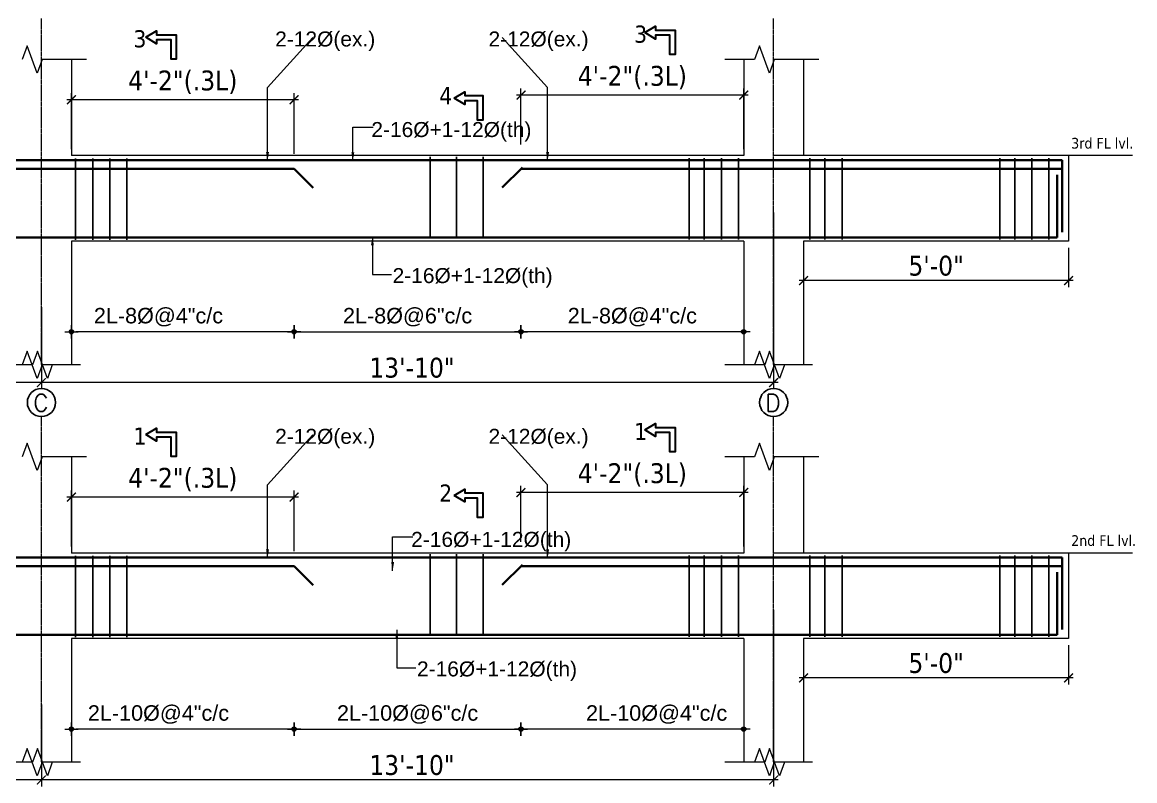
# Model space of a CAD drawing. Header units: inches. Extents: x 130993 to 274375, y -5108 to 103559.
# Drawn here: x 147670 to 148174, y 49674 to 50018 of the extents above; entities that cross this region are included whole.
import ezdxf

# ---------------------------------------------------------------- set-up
doc = ezdxf.new("R2010")
doc.units = ezdxf.units.IN
doc.header["$MEASUREMENT"] = 0
doc.header["$PDMODE"] = 2
doc.header["$PDSIZE"] = -3
doc.linetypes.add('CENTER2', pattern=[1.125, 0.75, -0.125, 0.125, -0.125])
for name, color, linetype, lineweight in [('Cen line', 5, 'CENTER2', 9), ('DIM', 5, 'Continuous', 9), ('DIMENSION', 142, 'Continuous', 20), ('HATCH', 9, 'Continuous', 9), ('LINE', 1, 'Continuous', 15), ('PLAN Stairs', 156, 'Continuous', 25), ('REN-1', 7, 'Continuous', 35), ('TEXT', 181, 'Continuous', 13), ('wall', 1, 'Continuous', 30)]:
    doc.layers.add(name, color=color, linetype=linetype, lineweight=lineweight)
doc.layers.add('STIRRUPS', color=7, linetype='Continuous')
doc.layers.add('T-TEXT', color=1, linetype='Continuous')
doc.styles.add('Arial', font='arial.ttf', dxfattribs={"width": 0.8, "height": 200})
doc.styles.add('ramon', font='arial.ttf', dxfattribs={"height": 7})
doc.styles.get("Standard").update_dxf_attribs({"font": 'txt.shx', "height": 6})
doc.styles.add('TAHOMA', font='tahoma.ttf', dxfattribs={"height": 9})
doc.dimstyles.new('1-2', dxfattribs={"dimscale": 0, "dimtxt": 8, "dimasz": 4, "dimexe": 3, "dimexo": 3, "dimgap": 3, "dimtad": 1, "dimdec": 0, "dimlfac": 0.25, "dimzin": 3, "dimdsep": 46, "dimlunit": 4, "dimtxsty": 'TAHOMA', "dimblk1": 'ARCHTICK', "dimblk2": 'ARCHTICK', "dimsah": 1, "dimcen": 0, "dimdle": 2, "dimclrd": 6, "dimclre": 6, "dimclrt": 7, "dimadec": 0, "dimazin": 0, "dimtfac": 0.333333, "dimtdec": 0, "dimtix": 1, "dimtofl": 0, "dimtmove": 0, "dimatfit": 2, "dimfxl": 1, "dimtolj": 1, "dimtzin": 0, "dimlwd": -1, "dimlwe": -1, "dimarcsym": 0})
doc.dimstyles.new('1-4', dxfattribs={"dimscale": 0, "dimtxt": 8, "dimasz": 4, "dimexe": 3, "dimexo": 3, "dimgap": 2, "dimtad": 1, "dimdec": 0, "dimlfac": 0.5, "dimzin": 3, "dimdsep": 46, "dimlunit": 4, "dimtxsty": 'TAHOMA', "dimblk1": 'ARCHTICK', "dimblk2": 'ARCHTICK', "dimsah": 1, "dimcen": 0, "dimdle": 2, "dimclrd": 6, "dimclre": 6, "dimclrt": 7, "dimadec": 0, "dimazin": 0, "dimtfac": 0.333333, "dimtdec": 0, "dimtmove": 1, "dimatfit": 2, "dimfxl": 1, "dimtolj": 1, "dimtzin": 0, "dimlwd": -1, "dimlwe": -1, "dimarcsym": 0})
doc.dimstyles.new('s4', dxfattribs={"dimtxt": 6, "dimasz": 2, "dimexe": 6, "dimexo": 18, "dimgap": 1.9375, "dimtad": 1, "dimdec": 0, "dimlfac": 0.5, "dimzin": 3, "dimdsep": 46, "dimlunit": 4, "dimtxsty": 'ramon', "dimblk": 'dot 2', "dimcen": 0.09375, "dimse1": 1, "dimse2": 1, "dimclrd": 1, "dimclre": 1, "dimclrt": 256, "dimadec": 0, "dimazin": 0, "dimtfac": 0.75, "dimtdec": 0, "dimtix": 1, "dimtmove": 1, "dimatfit": 3, "dimldrblk": 'DOT', "dimfxl": 1, "dimtolj": 1, "dimtzin": 0, "dimlwd": 9, "dimlwe": 9, "dimarcsym": 0})

# ---------------------------------------------------------------- blocks, each defined once
blk = doc.blocks.new('_ArchTick')
at = {"color": 0, "linetype": 'ByBlock', "const_width": 0.15}
blk.add_lwpolyline([(-0.5, -0.5), (0.5, 0.5)], dxfattribs=at)
blk = doc.blocks.new('*D2790')
at = {"layer": 'Defpoints', "color": 0}
for p in [(147333.24, 49712.05), (147678.83, 49712.05), (147333.24, 49674.85)]:
    blk.add_point(p, dxfattribs=at)
at = {"layer": 'DIMENSION', "color": 6}
for p, q in [((147333.24, 49709.05), (147333.24, 49671.85)), ((147678.83, 49709.05), (147678.83, 49671.85)), ((147680.83, 49674.85), (147331.24, 49674.85))]:
    blk.add_line(p, q, dxfattribs=at)
at = {"layer": 'DIMENSION', "color": 6, "xscale": 4, "yscale": 4, "zscale": 4, "rotation": 180}
blk.add_blockref('_ArchTick', (147333.24, 49674.85), dxfattribs=at)
at = {"layer": 'DIMENSION', "color": 6, "xscale": 4, "yscale": 4, "zscale": 4}
blk.add_blockref('_ArchTick', (147678.83, 49674.85), dxfattribs=at)
at = {"layer": 'DIMENSION', "color": 7, "insert": (147501.03, 49681.46), "char_height": 9, "attachment_point": 5, "style": 'TAHOMA'}
blk.add_mtext('\\A1;14\'-5"', dxfattribs=at)
blk = doc.blocks.new('*D2796')
at = {"layer": 'Defpoints', "color": 0}
for p in [(147692.41, 49802.96), (147692.41, 49777.66), (147793.25, 49775.55)]:
    blk.add_point(p, dxfattribs=at)
at = {"layer": 'DIM', "color": 6}
for p, q in [((147692.41, 49780.66), (147692.41, 49805.96)), ((147793.25, 49778.55), (147793.25, 49805.96)), ((147795.25, 49802.96), (147690.41, 49802.96))]:
    blk.add_line(p, q, dxfattribs=at)
at = {"layer": 'DIM', "color": 6, "xscale": 4, "yscale": 4, "zscale": 4, "rotation": 180}
blk.add_blockref('_ArchTick', (147692.41, 49802.96), dxfattribs=at)
at = {"layer": 'DIM', "color": 6, "xscale": 4, "yscale": 4, "zscale": 4}
blk.add_blockref('_ArchTick', (147793.25, 49802.96), dxfattribs=at)
at = {"layer": 'DIM', "color": 7, "insert": (147742.83, 49810.91), "char_height": 9, "attachment_point": 5, "style": 'TAHOMA'}
blk.add_mtext('\\A1;4\'-2"(.3L)', dxfattribs=at)
blk = doc.blocks.new('*D2797')
at = {"layer": 'Defpoints', "color": 0}
for p in [(147896, 49805.07), (147896, 49779.77), (147996.84, 49777.66)]:
    blk.add_point(p, dxfattribs=at)
at = {"layer": 'DIM', "color": 6}
for p, q in [((147896, 49782.77), (147896, 49808.07)), ((147996.84, 49780.66), (147996.84, 49808.07)), ((147998.84, 49805.07), (147894, 49805.07))]:
    blk.add_line(p, q, dxfattribs=at)
at = {"layer": 'DIM', "color": 6, "xscale": 4, "yscale": 4, "zscale": 4, "rotation": 180}
blk.add_blockref('_ArchTick', (147896, 49805.07), dxfattribs=at)
at = {"layer": 'DIM', "color": 6, "xscale": 4, "yscale": 4, "zscale": 4}
blk.add_blockref('_ArchTick', (147996.84, 49805.07), dxfattribs=at)
at = {"layer": 'DIM', "color": 7, "insert": (147946.42, 49813.01), "char_height": 9, "attachment_point": 5, "style": 'TAHOMA'}
blk.add_mtext('\\A1;4\'-2"(.3L)', dxfattribs=at)
blk = doc.blocks.new('*D2798')
at = {"layer": 'Defpoints', "color": 0}
for p in [(148010.42, 49754.88), (147678.83, 49708.95), (147678.83, 49674.85)]:
    blk.add_point(p, dxfattribs=at)
at = {"layer": 'DIMENSION', "color": 6}
for p, q in [((148010.42, 49751.88), (148010.42, 49671.85)), ((147678.83, 49705.95), (147678.83, 49671.85)), ((148012.42, 49674.85), (147676.83, 49674.85))]:
    blk.add_line(p, q, dxfattribs=at)
at = {"layer": 'DIMENSION', "color": 6, "xscale": 4, "yscale": 4, "zscale": 4, "rotation": 180}
blk.add_blockref('_ArchTick', (147678.83, 49674.85), dxfattribs=at)
at = {"layer": 'DIMENSION', "color": 6, "xscale": 4, "yscale": 4, "zscale": 4}
blk.add_blockref('_ArchTick', (148010.42, 49674.85), dxfattribs=at)
at = {"layer": 'DIMENSION', "color": 7, "insert": (147846.63, 49681.54), "char_height": 9, "attachment_point": 5, "style": 'TAHOMA'}
blk.add_mtext('\\A1;13\'-10"', dxfattribs=at)
blk = doc.blocks.new('*D2799')
at = {"layer": 'Defpoints', "color": 0}
for p in [(147333.24, 49892.05), (147678.83, 49892.05), (147333.24, 49854.85)]:
    blk.add_point(p, dxfattribs=at)
at = {"layer": 'DIMENSION', "color": 6}
for p, q in [((147333.24, 49889.05), (147333.24, 49851.85)), ((147678.83, 49889.05), (147678.83, 49851.85)), ((147680.83, 49854.85), (147331.24, 49854.85))]:
    blk.add_line(p, q, dxfattribs=at)
at = {"layer": 'DIMENSION', "color": 6, "xscale": 4, "yscale": 4, "zscale": 4, "rotation": 180}
blk.add_blockref('_ArchTick', (147333.24, 49854.85), dxfattribs=at)
at = {"layer": 'DIMENSION', "color": 6, "xscale": 4, "yscale": 4, "zscale": 4}
blk.add_blockref('_ArchTick', (147678.83, 49854.85), dxfattribs=at)
at = {"layer": 'DIMENSION', "color": 7, "insert": (147501.03, 49861.46), "char_height": 9, "attachment_point": 5, "style": 'TAHOMA'}
blk.add_mtext('\\A1;14\'-5"', dxfattribs=at)
blk = doc.blocks.new('*D2811')
at = {"layer": 'Defpoints', "color": 0}
for p in [(147692.41, 49982.96), (147692.41, 49957.66), (147793.25, 49955.55)]:
    blk.add_point(p, dxfattribs=at)
at = {"layer": 'DIM', "color": 6}
for p, q in [((147795.25, 49982.96), (147690.41, 49982.96)), ((147692.41, 49960.66), (147692.41, 49985.96)), ((147793.25, 49958.55), (147793.25, 49985.96))]:
    blk.add_line(p, q, dxfattribs=at)
at = {"layer": 'DIM', "color": 6, "xscale": 4, "yscale": 4, "zscale": 4, "rotation": 180}
blk.add_blockref('_ArchTick', (147692.41, 49982.96), dxfattribs=at)
at = {"layer": 'DIM', "color": 6, "xscale": 4, "yscale": 4, "zscale": 4}
blk.add_blockref('_ArchTick', (147793.25, 49982.96), dxfattribs=at)
at = {"layer": 'DIM', "color": 7, "insert": (147742.83, 49990.91), "char_height": 9, "attachment_point": 5, "style": 'TAHOMA'}
blk.add_mtext('\\A1;4\'-2"(.3L)', dxfattribs=at)
blk = doc.blocks.new('*D2812')
at = {"layer": 'Defpoints', "color": 0}
for p in [(147896, 49985.07), (147896, 49959.77), (147996.84, 49957.66)]:
    blk.add_point(p, dxfattribs=at)
at = {"layer": 'DIM', "color": 6}
for p, q in [((147896, 49962.77), (147896, 49988.07)), ((147996.84, 49960.66), (147996.84, 49988.07)), ((147998.84, 49985.07), (147894, 49985.07))]:
    blk.add_line(p, q, dxfattribs=at)
at = {"layer": 'DIM', "color": 6, "xscale": 4, "yscale": 4, "zscale": 4, "rotation": 180}
blk.add_blockref('_ArchTick', (147896, 49985.07), dxfattribs=at)
at = {"layer": 'DIM', "color": 6, "xscale": 4, "yscale": 4, "zscale": 4}
blk.add_blockref('_ArchTick', (147996.84, 49985.07), dxfattribs=at)
at = {"layer": 'DIM', "color": 7, "insert": (147946.42, 49993.01), "char_height": 9, "attachment_point": 5, "style": 'TAHOMA'}
blk.add_mtext('\\A1;4\'-2"(.3L)', dxfattribs=at)
blk = doc.blocks.new('dot1')
at = {"layer": 'HATCH'}
h = blk.add_hatch(color=256, dxfattribs=at)
edge = h.paths.add_edge_path()
edge.add_arc((0, 0), 1, 0, 360)
for p, q in [((3, 0), (-3, 0)), ((0, 3), (0, -3))]:
    blk.add_line(p, q, dxfattribs=at)
blk.add_circle((0, 0), 1, dxfattribs=at)
blk = doc.blocks.new('dot 2')
at = {"layer": 'HATCH', "xscale": 0.5, "yscale": 0.5, "zscale": 0.5}
blk.add_blockref('dot1', (0, 0), dxfattribs=at)
blk = doc.blocks.new('*D2813')
at = {"layer": 'Defpoints', "color": 0}
for p in [(147896, 49955.55), (147996.84, 49918.86), (147896, 49877.9)]:
    blk.add_point(p, dxfattribs=at)
at = {"layer": 'PLAN Stairs', "color": 1, "lineweight": 9}
blk.add_line((147994.84, 49877.9), (147898, 49877.9), dxfattribs=at)
at = {"layer": 'PLAN Stairs', "color": 1, "lineweight": 9, "xscale": 2, "yscale": 2, "zscale": 2, "rotation": 180}
blk.add_blockref('dot 2', (147896, 49877.9), dxfattribs=at)
at = {"layer": 'PLAN Stairs', "color": 1, "lineweight": 9, "xscale": 2, "yscale": 2, "zscale": 2}
blk.add_blockref('dot 2', (147996.84, 49877.9), dxfattribs=at)
at = {"layer": 'PLAN Stairs', "insert": (147946.42, 49884.49), "char_height": 7, "attachment_point": 5, "style": 'ramon'}
blk.add_mtext('\\A1;2L-8%%C@4"c/c', dxfattribs=at)
blk = doc.blocks.new('_Dot')
at = {"color": 0, "linetype": 'ByBlock', "lineweight": -2}
blk.add_line((-0.5, 0), (-1, 0), dxfattribs=at)
at = {"color": 0, "linetype": 'ByBlock', "const_width": 0.5}
blk.add_lwpolyline([(-0.25, 0, 1), (0.25, 0, 1)], format="xyb", close=True, dxfattribs=at)
blk = doc.blocks.new('*D2814')
at = {"layer": 'Defpoints', "color": 0}
for p in [(147793.25, 49955.55), (147896, 49955.55), (147896, 49877.9)]:
    blk.add_point(p, dxfattribs=at)
at = {"layer": 'PLAN Stairs', "color": 1, "lineweight": 9}
blk.add_line((147795.25, 49877.9), (147894, 49877.9), dxfattribs=at)
at = {"layer": 'PLAN Stairs', "color": 1, "lineweight": 9, "xscale": 2, "yscale": 2, "zscale": 2, "rotation": 180}
blk.add_blockref('dot 2', (147793.25, 49877.9), dxfattribs=at)
at = {"layer": 'PLAN Stairs', "color": 1, "lineweight": 9, "xscale": 2, "yscale": 2, "zscale": 2}
blk.add_blockref('dot 2', (147896, 49877.9), dxfattribs=at)
at = {"layer": 'PLAN Stairs', "insert": (147844.63, 49884.49), "char_height": 7, "attachment_point": 5, "style": 'ramon'}
blk.add_mtext('\\A1;2L-8%%C@6"c/c', dxfattribs=at)
blk = doc.blocks.new('*D2815')
at = {"layer": 'Defpoints', "color": 0}
for p in [(147692.41, 49957.66), (147793.25, 49955.55), (147692.41, 49877.9)]:
    blk.add_point(p, dxfattribs=at)
at = {"layer": 'PLAN Stairs', "color": 1, "lineweight": 9}
blk.add_line((147791.25, 49877.9), (147694.41, 49877.9), dxfattribs=at)
at = {"layer": 'PLAN Stairs', "color": 1, "lineweight": 9, "xscale": 2, "yscale": 2, "zscale": 2, "rotation": 180}
blk.add_blockref('dot 2', (147692.41, 49877.9), dxfattribs=at)
at = {"layer": 'PLAN Stairs', "color": 1, "lineweight": 9, "xscale": 2, "yscale": 2, "zscale": 2}
blk.add_blockref('dot 2', (147793.25, 49877.9), dxfattribs=at)
at = {"layer": 'PLAN Stairs', "insert": (147731.83, 49884.49), "char_height": 7, "attachment_point": 5, "style": 'ramon'}
blk.add_mtext('\\A1;2L-8%%C@4"c/c', dxfattribs=at)
blk = doc.blocks.new('*D2816')
at = {"layer": 'Defpoints', "color": 0}
for p in [(148010.42, 49934.88), (147678.83, 49888.95), (147678.83, 49854.85)]:
    blk.add_point(p, dxfattribs=at)
at = {"layer": 'DIMENSION', "color": 6}
for p, q in [((148010.42, 49931.88), (148010.42, 49851.85)), ((147678.83, 49885.95), (147678.83, 49851.85)), ((148012.42, 49854.85), (147676.83, 49854.85))]:
    blk.add_line(p, q, dxfattribs=at)
at = {"layer": 'DIMENSION', "color": 6, "xscale": 4, "yscale": 4, "zscale": 4, "rotation": 180}
blk.add_blockref('_ArchTick', (147678.83, 49854.85), dxfattribs=at)
at = {"layer": 'DIMENSION', "color": 6, "xscale": 4, "yscale": 4, "zscale": 4}
blk.add_blockref('_ArchTick', (148010.42, 49854.85), dxfattribs=at)
at = {"layer": 'DIMENSION', "color": 7, "insert": (147846.63, 49861.54), "char_height": 9, "attachment_point": 5, "style": 'TAHOMA'}
blk.add_mtext('\\A1;13\'-10"', dxfattribs=at)
blk = doc.blocks.new('*D2854')
at = {"layer": 'Defpoints', "color": 0, "ltscale": 10}
for p in [(135031.65, 50323.56), (135031.65, 50313.47), (135095.65, 50313.47)]:
    blk.add_point(p, dxfattribs=at)
at = {"layer": 'Defpoints', "color": 0}
for p in [(148024, 49918.86), (148144, 49918.86), (148024, 49901.07)]:
    blk.add_point(p, dxfattribs=at)
at = {"layer": 'DIMENSION', "color": 6, "ltscale": 10}
for p, q in [((135031.65, 50316.47), (135031.65, 50326.56)), ((135095.65, 50316.47), (135095.65, 50326.56)), ((135097.65, 50323.56), (135029.65, 50323.56))]:
    blk.add_line(p, q, dxfattribs=at)
at = {"layer": 'DIMENSION', "color": 6}
for p, q in [((148024, 49915.86), (148024, 49898.07)), ((148144, 49915.86), (148144, 49898.07)), ((148146, 49901.07), (148022, 49901.07))]:
    blk.add_line(p, q, dxfattribs=at)
at = {"layer": 'DIMENSION', "color": 6, "ltscale": 10, "xscale": 4, "yscale": 4, "zscale": 4, "rotation": 180}
blk.add_blockref('_ArchTick', (135031.65, 50323.56), dxfattribs=at)
at = {"layer": 'DIMENSION', "color": 6, "ltscale": 10, "xscale": 4, "yscale": 4, "zscale": 4}
blk.add_blockref('_ArchTick', (135095.65, 50323.56), dxfattribs=at)
at = {"layer": 'DIMENSION', "color": 6, "xscale": 4, "yscale": 4, "zscale": 4, "rotation": 180}
blk.add_blockref('_ArchTick', (148024, 49901.07), dxfattribs=at)
at = {"layer": 'DIMENSION', "color": 6, "xscale": 4, "yscale": 4, "zscale": 4}
blk.add_blockref('_ArchTick', (148144, 49901.07), dxfattribs=at)
at = {"layer": 'DIMENSION', "color": 7, "ltscale": 10, "insert": (135063.65, 50331.08), "char_height": 9, "attachment_point": 5, "style": 'TAHOMA'}
blk.add_mtext('\\A1;1\'-4"', dxfattribs=at)
at = {"layer": 'DIMENSION', "color": 7, "insert": (148084, 49907.75), "char_height": 9, "attachment_point": 5, "style": 'TAHOMA'}
blk.add_mtext('\\A1;5\'-0"', dxfattribs=at)
blk = doc.blocks.new('*D2855')
at = {"layer": 'Defpoints', "color": 0, "ltscale": 10}
for p in [(135228.06, 50504.9), (135228.25, 50501.1), (135252.37, 50501.1)]:
    blk.add_point(p, dxfattribs=at)
at = {"layer": 'Defpoints', "color": 0}
for p in [(148024, 49738.86), (148144, 49738.86), (148024, 49721.07)]:
    blk.add_point(p, dxfattribs=at)
at = {"layer": 'DIMENSION', "color": 6, "ltscale": 10}
for p, q in [((135252.37, 50504.9), (135252.37, 50508.9)), ((135231.06, 50504.9), (135255.37, 50504.9)), ((135231.25, 50501.1), (135255.37, 50501.1)), ((135252.37, 50501.1), (135252.37, 50497.1))]:
    blk.add_line(p, q, dxfattribs=at)
at = {"layer": 'DIMENSION', "color": 6}
for p, q in [((148024, 49735.86), (148024, 49718.07)), ((148144, 49735.86), (148144, 49718.07)), ((148146, 49721.07), (148022, 49721.07))]:
    blk.add_line(p, q, dxfattribs=at)
at = {"layer": 'DIMENSION', "color": 6, "ltscale": 10, "xscale": 4, "yscale": 4, "zscale": 4}
for p, rotation in [((135252.37, 50504.9), 270), ((135252.37, 50501.1), 90)]:
    blk.add_blockref('_ArchTick', p, dxfattribs=dict(at, rotation=rotation))
at = {"layer": 'DIMENSION', "color": 6, "xscale": 4, "yscale": 4, "zscale": 4, "rotation": 180}
blk.add_blockref('_ArchTick', (148024, 49721.07), dxfattribs=at)
at = {"layer": 'DIMENSION', "color": 6, "xscale": 4, "yscale": 4, "zscale": 4}
blk.add_blockref('_ArchTick', (148144, 49721.07), dxfattribs=at)
at = {"layer": 'DIMENSION', "color": 7, "ltscale": 10, "insert": (135244.76, 50503), "char_height": 9, "attachment_point": 5, "rotation": 90, "style": 'TAHOMA'}
blk.add_mtext('\\A1;1.5"', dxfattribs=at)
at = {"layer": 'DIMENSION', "color": 7, "insert": (148084, 49727.75), "char_height": 9, "attachment_point": 5, "style": 'TAHOMA'}
blk.add_mtext('\\A1;5\'-0"', dxfattribs=at)
blk = doc.blocks.new('*D2856')
at = {"layer": 'Defpoints', "color": 0, "ltscale": 10}
for p in [(135227.67, 50560.85), (135232.92, 50564.6), (135252.37, 50564.6)]:
    blk.add_point(p, dxfattribs=at)
at = {"layer": 'Defpoints', "color": 0}
for p in [(148024, 49558.86), (148144, 49558.86), (148024, 49541.07)]:
    blk.add_point(p, dxfattribs=at)
at = {"layer": 'DIMENSION', "color": 6, "ltscale": 10}
for p, q in [((135252.37, 50564.6), (135252.37, 50568.6)), ((135230.67, 50560.85), (135255.37, 50560.85)), ((135235.92, 50564.6), (135255.37, 50564.6)), ((135252.37, 50560.85), (135252.37, 50556.85))]:
    blk.add_line(p, q, dxfattribs=at)
at = {"layer": 'DIMENSION', "color": 6}
for p, q in [((148024, 49555.86), (148024, 49538.07)), ((148144, 49555.86), (148144, 49538.07)), ((148146, 49541.07), (148022, 49541.07))]:
    blk.add_line(p, q, dxfattribs=at)
at = {"layer": 'DIMENSION', "color": 6, "ltscale": 10, "xscale": 4, "yscale": 4, "zscale": 4}
for p, rotation in [((135252.37, 50564.6), 270), ((135252.37, 50560.85), 90)]:
    blk.add_blockref('_ArchTick', p, dxfattribs=dict(at, rotation=rotation))
at = {"layer": 'DIMENSION', "color": 6, "xscale": 4, "yscale": 4, "zscale": 4, "rotation": 180}
blk.add_blockref('_ArchTick', (148024, 49541.07), dxfattribs=at)
at = {"layer": 'DIMENSION', "color": 6, "xscale": 4, "yscale": 4, "zscale": 4}
blk.add_blockref('_ArchTick', (148144, 49541.07), dxfattribs=at)
at = {"layer": 'DIMENSION', "color": 7, "ltscale": 10, "insert": (135244.76, 50562.72), "char_height": 9, "attachment_point": 5, "rotation": 90, "style": 'TAHOMA'}
blk.add_mtext('\\A1;1.5"', dxfattribs=at)
at = {"layer": 'DIMENSION', "color": 7, "insert": (148084, 49547.75), "char_height": 9, "attachment_point": 5, "style": 'TAHOMA'}
blk.add_mtext('\\A1;5\'-0"', dxfattribs=at)
blk = doc.blocks.new('*D2865')
at = {"layer": 'Defpoints', "color": 0, "ltscale": 10}
for p in [(134812.12, 50504.9), (134812.31, 50501.1), (134836.42, 50501.1)]:
    blk.add_point(p, dxfattribs=at)
at = {"layer": 'Defpoints', "color": 0}
for p in [(147896, 49775.55), (147996.84, 49738.86), (147896, 49697.9)]:
    blk.add_point(p, dxfattribs=at)
at = {"layer": 'DIMENSION', "color": 6, "ltscale": 10}
for p, q in [((134836.42, 50504.9), (134836.42, 50508.9)), ((134815.12, 50504.9), (134839.42, 50504.9)), ((134815.31, 50501.1), (134839.42, 50501.1)), ((134836.42, 50501.1), (134836.42, 50497.1))]:
    blk.add_line(p, q, dxfattribs=at)
at = {"layer": 'PLAN Stairs', "color": 1, "lineweight": 9}
blk.add_line((147994.84, 49697.9), (147898, 49697.9), dxfattribs=at)
at = {"layer": 'DIMENSION', "color": 6, "ltscale": 10, "xscale": 4, "yscale": 4, "zscale": 4}
for p, rotation in [((134836.42, 50504.9), 270), ((134836.42, 50501.1), 90)]:
    blk.add_blockref('_ArchTick', p, dxfattribs=dict(at, rotation=rotation))
at = {"layer": 'PLAN Stairs', "color": 1, "lineweight": 9, "xscale": 2, "yscale": 2, "zscale": 2, "rotation": 180}
blk.add_blockref('dot 2', (147896, 49697.9), dxfattribs=at)
at = {"layer": 'PLAN Stairs', "color": 1, "lineweight": 9, "xscale": 2, "yscale": 2, "zscale": 2}
blk.add_blockref('dot 2', (147996.84, 49697.9), dxfattribs=at)
at = {"layer": 'DIMENSION', "color": 7, "ltscale": 10, "insert": (134828.82, 50503), "char_height": 9, "attachment_point": 5, "rotation": 90, "style": 'TAHOMA'}
blk.add_mtext('\\A1;1.5"', dxfattribs=at)
at = {"layer": 'PLAN Stairs', "insert": (147957.42, 49704.49), "char_height": 7, "attachment_point": 5, "style": 'ramon'}
blk.add_mtext('\\A1;{\\fArial Baltic|b0|i0|c186|p34;2L-}10{\\fArial Baltic|b0|i0|c186|p34;%%C@4"c/c}', dxfattribs=at)
blk = doc.blocks.new('*D2866')
at = {"layer": 'Defpoints', "color": 0, "ltscale": 10}
for p in [(134811.73, 50560.85), (134816.98, 50564.6), (134836.42, 50564.6)]:
    blk.add_point(p, dxfattribs=at)
at = {"layer": 'Defpoints', "color": 0}
for p in [(147793.25, 49775.55), (147896, 49775.55), (147896, 49697.9)]:
    blk.add_point(p, dxfattribs=at)
at = {"layer": 'DIMENSION', "color": 6, "ltscale": 10}
for p, q in [((134836.42, 50564.6), (134836.42, 50568.6)), ((134814.73, 50560.85), (134839.42, 50560.85)), ((134819.98, 50564.6), (134839.42, 50564.6)), ((134836.42, 50560.85), (134836.42, 50556.85))]:
    blk.add_line(p, q, dxfattribs=at)
at = {"layer": 'PLAN Stairs', "color": 1, "lineweight": 9}
blk.add_line((147795.25, 49697.9), (147894, 49697.9), dxfattribs=at)
at = {"layer": 'DIMENSION', "color": 6, "ltscale": 10, "xscale": 4, "yscale": 4, "zscale": 4}
for p, rotation in [((134836.42, 50564.6), 270), ((134836.42, 50560.85), 90)]:
    blk.add_blockref('_ArchTick', p, dxfattribs=dict(at, rotation=rotation))
at = {"layer": 'PLAN Stairs', "color": 1, "lineweight": 9, "xscale": 2, "yscale": 2, "zscale": 2, "rotation": 180}
blk.add_blockref('dot 2', (147793.25, 49697.9), dxfattribs=at)
at = {"layer": 'PLAN Stairs', "color": 1, "lineweight": 9, "xscale": 2, "yscale": 2, "zscale": 2}
blk.add_blockref('dot 2', (147896, 49697.9), dxfattribs=at)
at = {"layer": 'DIMENSION', "color": 7, "ltscale": 10, "insert": (134828.82, 50562.72), "char_height": 9, "attachment_point": 5, "rotation": 90, "style": 'TAHOMA'}
blk.add_mtext('\\A1;1.5"', dxfattribs=at)
at = {"layer": 'PLAN Stairs', "insert": (147844.63, 49704.49), "char_height": 7, "attachment_point": 5, "style": 'ramon'}
blk.add_mtext('\\A1;{\\fArial Baltic|b0|i0|c186|p34;2L-}10{\\fArial Baltic|b0|i0|c186|p34;%%C@6"c/c}', dxfattribs=at)
blk = doc.blocks.new('*D2867')
at = {"layer": 'Defpoints', "color": 0, "ltscale": 10}
for p in [(134811.73, 50560.85), (134836.42, 50560.85), (134812.31, 50501.1)]:
    blk.add_point(p, dxfattribs=at)
at = {"layer": 'Defpoints', "color": 0}
for p in [(147692.41, 49777.66), (147793.25, 49775.55), (147692.41, 49697.9)]:
    blk.add_point(p, dxfattribs=at)
at = {"layer": 'DIMENSION', "color": 6, "ltscale": 10}
for p, q in [((134814.73, 50560.85), (134839.42, 50560.85)), ((134836.42, 50499.1), (134836.42, 50562.85)), ((134815.31, 50501.1), (134839.42, 50501.1))]:
    blk.add_line(p, q, dxfattribs=at)
at = {"layer": 'PLAN Stairs', "color": 1, "lineweight": 9}
blk.add_line((147791.25, 49697.9), (147694.41, 49697.9), dxfattribs=at)
at = {"layer": 'DIMENSION', "color": 6, "ltscale": 10, "xscale": 4, "yscale": 4, "zscale": 4}
for p, rotation in [((134836.42, 50560.85), 90), ((134836.42, 50501.1), 270)]:
    blk.add_blockref('_ArchTick', p, dxfattribs=dict(at, rotation=rotation))
at = {"layer": 'PLAN Stairs', "color": 1, "lineweight": 9, "xscale": 2, "yscale": 2, "zscale": 2, "rotation": 180}
blk.add_blockref('dot 2', (147692.41, 49697.9), dxfattribs=at)
at = {"layer": 'PLAN Stairs', "color": 1, "lineweight": 9, "xscale": 2, "yscale": 2, "zscale": 2}
blk.add_blockref('dot 2', (147793.25, 49697.9), dxfattribs=at)
at = {"layer": 'DIMENSION', "color": 7, "ltscale": 10, "insert": (134828.91, 50530.97), "char_height": 9, "attachment_point": 5, "rotation": 90, "style": 'TAHOMA'}
blk.add_mtext('\\A1;1-1"', dxfattribs=at)
at = {"layer": 'PLAN Stairs', "insert": (147731.83, 49704.49), "char_height": 7, "attachment_point": 5, "style": 'ramon'}
blk.add_mtext('\\A1;{\\fArial Baltic|b0|i0|c186|p34;2L-}10{\\fArial Baltic|b0|i0|c186|p34;%%C@4"c/c}', dxfattribs=at)

msp = doc.modelspace()

# ---------------------------------------------------------------- linework, layer by layer
at = {"layer": 'Cen line'}
for p, q in [((147678.83, 49863.12), (147678.83, 50019.8)), ((148010.42, 49863.12), (148010.42, 50019.8)), ((147678.83, 49683.12), (147678.83, 49839.8)), ((148010.42, 49683.12), (148010.42, 49839.8))]:
    msp.add_line(p, q, dxfattribs=at)
at = {"layer": 'HATCH'}
for p, q in [((147672.39, 50007.41), (147670.15, 50001.24)), ((147672.39, 50007.41), (147670.15, 50001.24)), ((147676.88, 49995.06), (147672.39, 50007.41)), ((147676.88, 49995.06), (147672.39, 50007.41)), ((148003.98, 50007.41), (148001.74, 50001.24)), ((148003.98, 50007.41), (148001.74, 50001.24)), ((148008.47, 49995.06), (148003.98, 50007.41)), ((148008.47, 49995.06), (148003.98, 50007.41)), ((147679.13, 50001.24), (147676.88, 49995.06)), ((147679.13, 50001.24), (147676.88, 49995.06)), ((148010.72, 50001.24), (148008.47, 49995.06)), ((148010.72, 50001.24), (148008.47, 49995.06)), ((147672.39, 49869.09), (147670.15, 49862.92)), ((147676.88, 49856.75), (147672.39, 49869.09)), ((147677.02, 49869.09), (147674.78, 49862.92)), ((147681.51, 49856.75), (147677.02, 49869.09)), ((148003.98, 49869.09), (148001.74, 49862.92)), ((148008.47, 49856.75), (148003.98, 49869.09)), ((148008.61, 49869.09), (148006.37, 49862.92)), ((148013.1, 49856.75), (148008.61, 49869.09)), ((147679.13, 49862.92), (147676.88, 49856.75)), ((147683.76, 49862.92), (147681.51, 49856.75)), ((148010.72, 49862.92), (148008.47, 49856.75)), ((148015.35, 49862.92), (148013.1, 49856.75)), ((147672.39, 49827.41), (147670.15, 49821.24)), ((147672.39, 49827.41), (147670.15, 49821.24)), ((147676.88, 49815.06), (147672.39, 49827.41)), ((147676.88, 49815.06), (147672.39, 49827.41)), ((148003.98, 49827.41), (148001.74, 49821.24)), ((148003.98, 49827.41), (148001.74, 49821.24)), ((148008.47, 49815.06), (148003.98, 49827.41)), ((148008.47, 49815.06), (148003.98, 49827.41)), ((147679.13, 49821.24), (147676.88, 49815.06)), ((147679.13, 49821.24), (147676.88, 49815.06)), ((148010.72, 49821.24), (148008.47, 49815.06)), ((148010.72, 49821.24), (148008.47, 49815.06)), ((147672.39, 49689.09), (147670.15, 49682.92)), ((147676.88, 49676.75), (147672.39, 49689.09)), ((147677.02, 49689.09), (147674.78, 49682.92)), ((147681.51, 49676.75), (147677.02, 49689.09)), ((148003.98, 49689.09), (148001.74, 49682.92)), ((148008.47, 49676.75), (148003.98, 49689.09)), ((148008.61, 49689.09), (148006.37, 49682.92)), ((148013.1, 49676.75), (148008.61, 49689.09)), ((147679.13, 49682.92), (147676.88, 49676.75)), ((147683.76, 49682.92), (147681.51, 49676.75)), ((148010.72, 49682.92), (148008.47, 49676.75)), ((148015.35, 49682.92), (148013.1, 49676.75))]:
    msp.add_line(p, q, dxfattribs=at)
at = {"layer": 'HATCH', "linetype": 'Continuous'}
for points in [[(147696.49, 50001.24), (147679.13, 50001.24)], [(147699.31, 50001.24), (147679.13, 50001.24)], [(148001.74, 50001.24), (147988.25, 50001.24)], [(148001.74, 50001.24), (147988.25, 50001.24)], [(148028.08, 50001.24), (148010.72, 50001.24)], [(148030.91, 50001.24), (148010.72, 50001.24)], [(147674.78, 49862.92), (147661.28, 49862.92)], [(147696.49, 49862.92), (147679.13, 49862.92)], [(147695.3, 49862.92), (147683.76, 49862.92)], [(148001.74, 49862.92), (147988.25, 49862.92)], [(148006.37, 49862.92), (147992.88, 49862.92)], [(148028.08, 49862.92), (148010.72, 49862.92)], [(148026.89, 49862.92), (148015.35, 49862.92)], [(147696.49, 49821.24), (147679.13, 49821.24)], [(147699.31, 49821.24), (147679.13, 49821.24)], [(148001.74, 49821.24), (147988.25, 49821.24)], [(148001.74, 49821.24), (147988.25, 49821.24)], [(148028.08, 49821.24), (148010.72, 49821.24)], [(148030.91, 49821.24), (148010.72, 49821.24)], [(147674.78, 49682.92), (147661.28, 49682.92)], [(147696.49, 49682.92), (147679.13, 49682.92)], [(147695.3, 49682.92), (147683.76, 49682.92)], [(148001.74, 49682.92), (147988.25, 49682.92)], [(148006.37, 49682.92), (147992.88, 49682.92)], [(148028.08, 49682.92), (148010.72, 49682.92)], [(148026.89, 49682.92), (148015.35, 49682.92)]]:
    msp.add_lwpolyline(points, dxfattribs=at)
at = {"layer": 'LINE'}
for p, q in [((147692.41, 50001.24), (147692.41, 49957.66)), ((147692.41, 50001.24), (147692.41, 49957.66)), ((147692.41, 50001.24), (147692.41, 49957.66)), ((147692.41, 50001.24), (147692.41, 49957.66)), ((147996.84, 50001.24), (147996.84, 49957.66)), ((147996.84, 50001.24), (147996.84, 49957.66)), ((148024, 50001.24), (148024, 49957.66)), ((148024, 50001.24), (148024, 49957.66)), ((147692.41, 49957.66), (147692.41, 49957.66)), ((147996.84, 49957.66), (147692.41, 49957.66)), ((148144, 49957.66), (148010.42, 49957.66)), ((148024, 49957.66), (148024, 49957.66)), ((148172.93, 49957.66), (148144, 49957.66)), ((148172.93, 49957.66), (148144, 49957.66)), ((148144, 49957.66), (148144, 49918.86)), ((148144, 49957.66), (148144, 49918.86)), ((147692.41, 49918.86), (147692.41, 49862.92)), ((147692.41, 49918.86), (147692.41, 49862.92)), ((147996.84, 49918.86), (147692.41, 49918.86)), ((147692.41, 49918.86), (147692.41, 49862.92)), ((147692.41, 49918.61), (147692.41, 49862.92)), ((147692.41, 49918.61), (147692.41, 49918.61)), ((147996.84, 49918.86), (147996.84, 49862.92)), ((147996.84, 49918.86), (147996.84, 49862.92)), ((148024, 49918.86), (148024, 49862.92)), ((148144, 49918.86), (148024, 49918.86)), ((148024, 49918.61), (148024, 49862.92)), ((148024, 49918.61), (148024, 49918.61)), ((147692.41, 49821.24), (147692.41, 49777.66)), ((147692.41, 49821.24), (147692.41, 49777.66)), ((147692.41, 49821.24), (147692.41, 49777.66)), ((147692.41, 49821.24), (147692.41, 49777.66)), ((147996.84, 49821.24), (147996.84, 49777.66)), ((147996.84, 49821.24), (147996.84, 49777.66)), ((148024, 49821.24), (148024, 49777.66)), ((148024, 49821.24), (148024, 49777.66)), ((147692.41, 49777.66), (147692.41, 49777.66)), ((147996.84, 49777.66), (147692.41, 49777.66)), ((148144, 49777.66), (148010.42, 49777.66)), ((148024, 49777.66), (148024, 49777.66)), ((148172.93, 49777.66), (148144, 49777.66)), ((148172.93, 49777.66), (148144, 49777.66)), ((148144, 49777.66), (148144, 49738.86)), ((148144, 49777.66), (148144, 49738.86)), ((147692.41, 49738.86), (147692.41, 49682.92)), ((147692.41, 49738.86), (147692.41, 49682.92)), ((147996.84, 49738.86), (147692.41, 49738.86)), ((147692.41, 49738.86), (147692.41, 49682.92)), ((147692.41, 49738.61), (147692.41, 49682.92)), ((147692.41, 49738.61), (147692.41, 49738.61)), ((147996.84, 49738.86), (147996.84, 49682.92)), ((147996.84, 49738.86), (147996.84, 49682.92)), ((148024, 49738.86), (148024, 49682.92)), ((148144, 49738.86), (148024, 49738.86)), ((148024, 49738.61), (148024, 49682.92)), ((148024, 49738.61), (148024, 49738.61))]:
    msp.add_line(p, q, dxfattribs=at)
at = {"layer": 'REN-1'}
for p, q in [((147322.64, 49955.55), (148010.42, 49955.55)), ((147560.41, 49951.67), (147793.25, 49951.67)), ((147801.93, 49943.08), (147793.25, 49951.67)), ((147887.53, 49943.21), (147896.64, 49952.32)), ((147896, 49951.67), (148010.42, 49951.67)), ((148010.42, 49955.55), (148141.02, 49955.55)), ((148010.42, 49951.67), (148141.02, 49951.67)), ((148141.02, 49955.55), (148141.02, 49922.95)), ((148138.75, 49949.03), (148138.75, 49920.64)), ((148010.42, 49920.64), (147324.91, 49920.65)), ((148138.75, 49920.64), (148010.42, 49920.64)), ((147322.64, 49775.55), (148010.42, 49775.55)), ((148010.42, 49775.55), (148141.02, 49775.55)), ((148141.02, 49775.55), (148141.02, 49742.95)), ((147560.41, 49771.67), (147793.25, 49771.67)), ((147801.93, 49763.08), (147793.25, 49771.67)), ((147887.53, 49763.21), (147896.64, 49772.32)), ((147896, 49771.67), (148010.42, 49771.67)), ((148010.42, 49771.67), (148141.02, 49771.67)), ((148138.75, 49769.03), (148138.75, 49740.64)), ((148010.42, 49740.64), (147324.91, 49740.65)), ((148138.75, 49740.64), (148010.42, 49740.64))]:
    msp.add_line(p, q, dxfattribs=at)
at = {"layer": 'STIRRUPS'}
for p, q in [((147694.29, 49956.41), (147694.29, 49919.54)), ((147702.05, 49956.41), (147702.05, 49919.54)), ((147709.81, 49956.41), (147709.81, 49919.54)), ((147717.57, 49956.41), (147717.57, 49919.54)), ((147854.86, 49957.16), (147854.86, 49920.3)), ((147866.86, 49957.16), (147866.86, 49920.3)), ((147878.86, 49957.16), (147878.86, 49920.3)), ((147972.2, 49956.48), (147972.2, 49919.62)), ((147978.99, 49956.48), (147978.99, 49919.62)), ((147986.75, 49956.48), (147986.75, 49919.62)), ((147994.51, 49956.48), (147994.51, 49919.62)), ((148026.86, 49956.48), (148026.86, 49919.62)), ((148033.65, 49956.48), (148033.65, 49919.62)), ((148041.41, 49956.48), (148041.41, 49919.62)), ((148112.79, 49956.48), (148112.79, 49919.62)), ((148119.58, 49956.48), (148119.58, 49919.62)), ((148127.34, 49956.48), (148127.34, 49919.62)), ((148135.1, 49956.48), (148135.1, 49919.62)), ((147694.29, 49776.41), (147694.29, 49739.54)), ((147702.05, 49776.41), (147702.05, 49739.54)), ((147709.81, 49776.41), (147709.81, 49739.54)), ((147717.57, 49776.41), (147717.57, 49739.54)), ((147854.86, 49777.16), (147854.86, 49740.3)), ((147866.86, 49777.16), (147866.86, 49740.3)), ((147878.86, 49777.16), (147878.86, 49740.3)), ((147972.2, 49776.48), (147972.2, 49739.62)), ((147978.99, 49776.48), (147978.99, 49739.62)), ((147986.75, 49776.48), (147986.75, 49739.62)), ((147994.51, 49776.48), (147994.51, 49739.62)), ((148026.86, 49776.48), (148026.86, 49739.62)), ((148033.65, 49776.48), (148033.65, 49739.62)), ((148041.41, 49776.48), (148041.41, 49739.62)), ((148112.79, 49776.48), (148112.79, 49739.62)), ((148119.58, 49776.48), (148119.58, 49739.62)), ((148127.34, 49776.48), (148127.34, 49739.62)), ((148135.1, 49776.48), (148135.1, 49739.62))]:
    msp.add_line(p, q, dxfattribs=at)
at = {"layer": 'T-TEXT', "ltscale": 0.5}
for centre in [(147678.83, 49845.84), (147678.83, 49845.84), (147678.83, 49845.84), (147678.83, 49845.84), (148010.42, 49845.84), (148010.42, 49845.84), (148010.42, 49845.84), (148010.42, 49845.84)]:
    msp.add_circle(centre, 6.38, dxfattribs=at)
at = {"layer": 'wall'}
for points in [[(147726.15, 50011.28), (147731.01, 50014.17), (147731.01, 50012.45), (147739.86, 50012.45), (147739.86, 50001.34), (147737.53, 50001.34), (147737.53, 50010.12), (147731.01, 50010.12), (147731.01, 50008.39)], [(147952.08, 50013.39), (147956.95, 50016.28), (147956.95, 50014.55), (147965.79, 50014.55), (147965.79, 50003.44), (147963.46, 50003.44), (147963.46, 50012.22), (147956.95, 50012.22), (147956.95, 50010.5)], [(147865.77, 49983.69), (147870.63, 49986.58), (147870.63, 49984.85), (147878.69, 49984.85), (147878.69, 49973.74), (147876.36, 49973.74), (147876.36, 49982.52), (147870.63, 49982.52), (147870.63, 49980.79)], [(147952.08, 49833.39), (147956.95, 49836.28), (147956.95, 49834.55), (147965.79, 49834.55), (147965.79, 49823.44), (147963.46, 49823.44), (147963.46, 49832.22), (147956.95, 49832.22), (147956.95, 49830.5)], [(147726.15, 49831.28), (147731.01, 49834.17), (147731.01, 49832.45), (147739.86, 49832.45), (147739.86, 49821.34), (147737.53, 49821.34), (147737.53, 49830.12), (147731.01, 49830.12), (147731.01, 49828.39)], [(147865.77, 49803.69), (147870.63, 49806.58), (147870.63, 49804.85), (147878.69, 49804.85), (147878.69, 49793.74), (147876.36, 49793.74), (147876.36, 49802.52), (147870.63, 49802.52), (147870.63, 49800.79)]]:
    msp.add_lwpolyline(points, close=True, dxfattribs=at)

# ---------------------------------------------------------------- texts
at = {"layer": 'DIMENSION', "style": 'TAHOMA'}
for s, p in [('3', (147947.26, 50008.83)), ('3', (147720.53, 50006.72)), ('4', (147858.99, 49980.95)), ('1', (147947.26, 49828.83)), ('1', (147720.53, 49826.72)), ('2', (147858.99, 49800.95))]:
    msp.add_text(s, height=7.76, dxfattribs=at).set_placement(p)
at = {"layer": 'T-TEXT', "ltscale": 0.5, "char_height": 7.76, "width": 8.73, "attachment_point": 2}
for s, insert in [('{\\C1;C}', (147678.58, 49849.58)), ('{\\C1;D}', (148010.17, 49849.58))]:
    msp.add_mtext(s, dxfattribs=dict(at, insert=insert))
at = {"layer": 'TEXT'}
for s, height, style, p in [('2-12%%C(ex.)', 6.79, 'Arial', (147784.68, 50007.12)), ('2-12%%C(ex.)', 6.79, 'Arial', (147881.3, 50007.12)), ('2-16%%C+1-12%%C(th)', 6.79, 'Arial', (147828.23, 49966.1)), ('3rd FL lvl.', 4.85, 'TAHOMA', (148145.16, 49960.87)), ('2-16%%C+1-12%%C(th)', 6.79, 'Arial', (147837.85, 49899.93)), ('2-12%%C(ex.)', 6.79, 'Arial', (147784.68, 49827.12)), ('2-12%%C(ex.)', 6.79, 'Arial', (147881.3, 49827.12)), ('2-16%%C+1-12%%C(th)', 6.79, 'Arial', (147846.26, 49780.44)), ('2nd FL lvl.', 4.85, 'TAHOMA', (148145.16, 49780.87)), ('2-16%%C+1-12%%C(th)', 6.79, 'Arial', (147848.89, 49721.76))]:
    msp.add_text(s, height=height, dxfattribs=dict(at, style=style)).set_placement(p)

# ---------------------------------------------------------------- dimensions: what is measured, and where the dimension line sits
at = {"layer": 'DIM'}
for base, p1, p2, picture, middle in [((147692.41, 49982.96), (147793.25, 49955.55), (147692.41, 49957.66), '*D2811', (147742.83, 49982.96)), ((147896, 49985.07), (147996.84, 49957.66), (147896, 49959.77), '*D2812', (147946.42, 49985.07)), ((147692.41, 49802.96), (147793.25, 49775.55), (147692.41, 49777.66), '*D2796', (147742.83, 49802.96)), ((147896, 49805.07), (147996.84, 49777.66), (147896, 49779.77), '*D2797', (147946.42, 49805.07))]:
    dim = msp.add_linear_dim(base=base, p1=p1, p2=p2, angle=180, text='<>(.3L)', dimstyle='1-4', override={"dimscale": 1}, dxfattribs=at)
    dim.commit()
    dim.dimension.update_dxf_attribs({"geometry": picture, "text_midpoint": middle, "dimtype": 160})
at = {"layer": 'DIMENSION', "ltscale": 10}
for base, p1, p2, text, picture, middle in [((134836.42, 50564.6), (134811.73, 50560.85), (134816.98, 50564.6), '1.5"', '*D2866', (134828.82, 50562.72)), ((135252.37, 50564.6), (135227.67, 50560.85), (135232.92, 50564.6), '1.5"', '*D2856', (135244.76, 50562.72)), ((134836.42, 50560.85), (134812.31, 50501.1), (134811.73, 50560.85), '1-1"', '*D2867', (134828.91, 50530.97)), ((134836.42, 50501.1), (134812.12, 50504.9), (134812.31, 50501.1), '1.5"', '*D2865', (134828.82, 50503)), ((135252.37, 50501.1), (135228.06, 50504.9), (135228.25, 50501.1), '1.5"', '*D2855', (135244.76, 50503))]:
    dim = msp.add_linear_dim(base=base, p1=p1, p2=p2, angle=270, text=text, dimstyle='1-2', override={"dimscale": 1}, dxfattribs=at)
    dim.commit()
    dim.dimension.update_dxf_attribs({"geometry": picture, "text_midpoint": middle})
at = {"layer": 'DIMENSION'}
for base, p1, p2, picture, middle in [((148024, 49541.07), (148144, 49558.86), (148024, 49558.86), '*D2856', (148084, 49547.75)), ((148024, 49721.07), (148144, 49738.86), (148024, 49738.86), '*D2855', (148084, 49727.75)), ((148024, 49901.07), (148144, 49918.86), (148024, 49918.86), '*D2854', (148084, 49907.75))]:
    dim = msp.add_linear_dim(base=base, p1=p1, p2=p2, dimstyle='1-4', override={"dimscale": 1}, dxfattribs=at)
    dim.commit()
    dim.dimension.update_dxf_attribs({"geometry": picture, "text_midpoint": middle})
at = {"layer": 'DIMENSION', "ltscale": 10}
dim = msp.add_linear_dim(base=(135031.65, 50323.56), p1=(135095.65, 50313.47), p2=(135031.65, 50313.47), dimstyle='1-2', override={"dimscale": 1}, dxfattribs=at)
dim.commit()
dim.dimension.update_dxf_attribs({"geometry": '*D2854', "text_midpoint": (135063.65, 50331.08)})
at = {"layer": 'DIMENSION'}
for base, p1, p2, picture, middle in [((147678.83, 49854.85), (148010.42, 49934.88), (147678.83, 49888.95), '*D2816', (147846.63, 49854.85)), ((147333.24, 49854.85), (147678.83, 49892.05), (147333.24, 49892.05), '*D2799', (147501.03, 49854.85)), ((147678.83, 49674.85), (148010.42, 49754.88), (147678.83, 49708.95), '*D2798', (147846.63, 49674.85)), ((147333.24, 49674.85), (147678.83, 49712.05), (147333.24, 49712.05), '*D2790', (147501.03, 49674.85))]:
    dim = msp.add_linear_dim(base=base, p1=p1, p2=p2, angle=180, dimstyle='1-4', override={"dimscale": 1}, dxfattribs=at)
    dim.commit()
    dim.dimension.update_dxf_attribs({"geometry": picture, "text_midpoint": middle, "dimtype": 160})
at = {"layer": 'PLAN Stairs'}
for base, p1, p2, text, picture, middle in [((147896, 49697.9), (147793.25, 49775.55), (147896, 49775.55), '{\\fArial Baltic|b0|i0|c186|p34;2L-}10{\\fArial Baltic|b0|i0|c186|p34;%%C@6"c/c}', '*D2866', (147844.63, 49697.9)), ((147692.41, 49697.9), (147793.25, 49775.55), (147692.41, 49777.66), '{\\fArial Baltic|b0|i0|c186|p34;2L-}10{\\fArial Baltic|b0|i0|c186|p34;%%C@4"c/c}', '*D2867', (147731.83, 49697.9)), ((147896, 49697.9), (147996.84, 49738.86), (147896, 49775.55), '{\\fArial Baltic|b0|i0|c186|p34;2L-}10{\\fArial Baltic|b0|i0|c186|p34;%%C@4"c/c}', '*D2865', (147957.42, 49697.9)), ((147692.41, 49877.9), (147793.25, 49955.55), (147692.41, 49957.66), '2L-8%%C@4"c/c', '*D2815', (147731.83, 49877.9)), ((147896, 49877.9), (147793.25, 49955.55), (147896, 49955.55), '2L-8%%C@6"c/c', '*D2814', (147844.63, 49877.9)), ((147896, 49877.9), (147996.84, 49918.86), (147896, 49955.55), '2L-8%%C@4"c/c', '*D2813', (147946.42, 49877.9))]:
    dim = msp.add_linear_dim(base=base, p1=p1, p2=p2, angle=180, text=text, dimstyle='s4', dxfattribs=at)
    dim.commit()
    dim.dimension.update_dxf_attribs({"geometry": picture, "text_midpoint": middle, "dimtype": 160})

# ---------------------------------------------------------------- leaders
at = {"layer": 'DIM'}
for points in [[(147781.21, 49955.27), (147781.21, 49988.57), (147801.72, 50011.15)], [(147908.05, 49955.27), (147908.05, 49988.57), (147887.54, 50011.15)], [(147819.85, 49955.23), (147819.85, 49970.6), (147829.02, 49970.6)], [(147828.72, 49921), (147828.72, 49903.84), (147837.42, 49903.84)], [(147781.21, 49775.27), (147781.21, 49808.57), (147801.72, 49831.15)], [(147908.05, 49775.27), (147908.05, 49808.57), (147887.54, 49831.15)], [(147837.88, 49769.57), (147837.88, 49784.93), (147847.05, 49784.93)], [(147839.75, 49742.84), (147839.75, 49725.67), (147848.45, 49725.67)]]:
    msp.add_leader(points, dimstyle='1-4', override={"dimscale": 1, "dimtad": 0, "dimfxl": 3}, dxfattribs=at)

doc.saveas('drawing.dxf')
